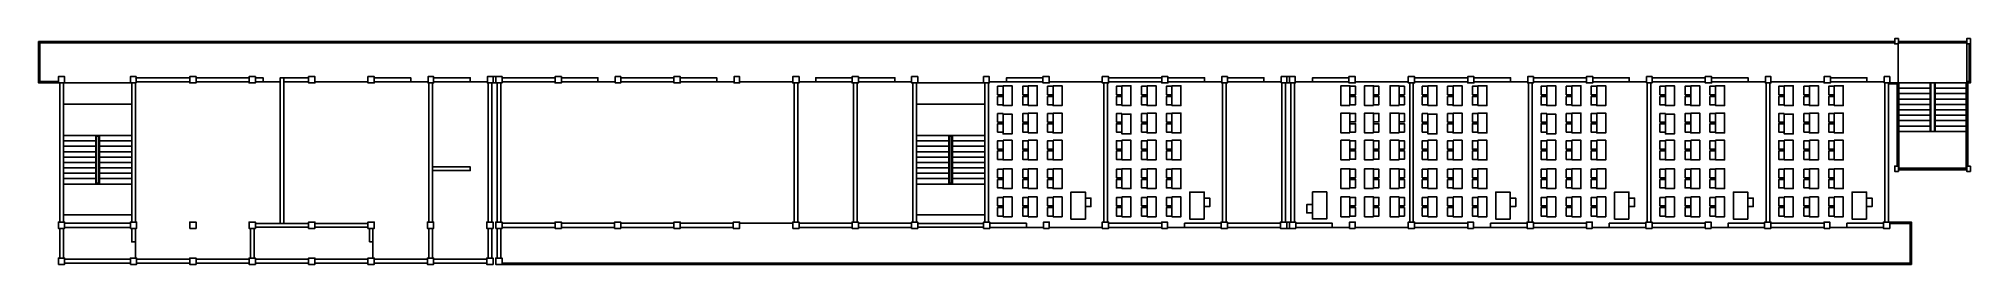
# Model space of a CAD drawing. Extents: x 2747 to 13480, y 1769 to 3026.
import ezdxf

# ---------------------------------------------------------------- set-up
doc = ezdxf.new("R2010")
doc.units = 0
doc.header["$MEASUREMENT"] = 0
doc.layers.get('0').update_dxf_attribs({"linetype": 'CONTINUOUS'})
for name, color, linetype in [('Chair', 142, 'CONTINUOUS'), ('Entrance', 2, 'CONTINUOUS'), ('Furniture', 2, 'CONTINUOUS'), ('Labs', 1, 'CONTINUOUS'), ('Meeting rooms', 1, 'CONTINUOUS'), ('Offices', 1, 'CONTINUOUS'), ('Stairs', 2, 'CONTINUOUS'), ('Toilets', 40, 'CONTINUOUS'), ('Walls', 6, 'CONTINUOUS')]:
    doc.layers.add(name, color=color, linetype=linetype)

# ---------------------------------------------------------------- blocks, each defined once
blk = doc.blocks.new('*X0')
at = {"color": 0}
blk.add_line((-660.12, 653.09), (-660.08, 653.13), dxfattribs=at)

msp = doc.modelspace()

# ---------------------------------------------------------------- linework, layer by layer
at = {"layer": 'Chair'}
for points in [[(8106, 2760), (8075, 2760), (8075, 2713), (8106, 2713)], [(8106, 2656), (8075, 2656), (8075, 2703), (8106, 2703)], [(8246, 2760), (8215, 2760), (8215, 2713), (8246, 2713)], [(8246, 2656), (8215, 2656), (8215, 2703), (8246, 2703)], [(8384, 2760), (8353, 2760), (8353, 2713), (8384, 2713)], [(8384, 2656), (8353, 2656), (8353, 2703), (8384, 2703)], [(8766, 2760), (8735, 2760), (8735, 2713), (8766, 2713)], [(8766, 2656), (8735, 2656), (8735, 2703), (8766, 2703)], [(8906, 2760), (8875, 2760), (8875, 2713), (8906, 2713)], [(8906, 2656), (8875, 2656), (8875, 2703), (8906, 2703)], [(9044, 2760), (9013, 2760), (9013, 2713), (9044, 2713)], [(9044, 2656), (9013, 2656), (9013, 2703), (9044, 2703)], [(10033, 2760), (10064, 2760), (10064, 2713), (10033, 2713)], [(10033, 2657), (10064, 2657), (10064, 2704), (10033, 2704)], [(10164, 2760), (10194, 2760), (10194, 2713), (10164, 2713)], [(10164, 2657), (10194, 2657), (10194, 2704), (10164, 2704)], [(10306, 2760), (10336, 2760), (10336, 2713), (10306, 2713)], [(10306, 2657), (10336, 2657), (10336, 2704), (10306, 2704)], [(10466, 2760), (10435, 2760), (10435, 2713), (10466, 2713)], [(10466, 2656), (10435, 2656), (10435, 2703), (10466, 2703)], [(10606, 2760), (10575, 2760), (10575, 2713), (10606, 2713)], [(10606, 2656), (10575, 2656), (10575, 2703), (10606, 2703)], [(10744, 2760), (10713, 2760), (10713, 2713), (10744, 2713)], [(10744, 2656), (10713, 2656), (10713, 2703), (10744, 2703)], [(11126, 2760), (11095, 2760), (11095, 2713), (11126, 2713)], [(11126, 2656), (11095, 2656), (11095, 2703), (11126, 2703)], [(11266, 2760), (11235, 2760), (11235, 2713), (11266, 2713)], [(11266, 2656), (11235, 2656), (11235, 2703), (11266, 2703)], [(11404, 2760), (11373, 2760), (11373, 2713), (11404, 2713)], [(11404, 2656), (11373, 2656), (11373, 2703), (11404, 2703)], [(11786, 2760), (11755, 2760), (11755, 2713), (11786, 2713)], [(11786, 2656), (11755, 2656), (11755, 2703), (11786, 2703)], [(11926, 2760), (11895, 2760), (11895, 2713), (11926, 2713)], [(11926, 2656), (11895, 2656), (11895, 2703), (11926, 2703)], [(12064, 2760), (12033, 2760), (12033, 2713), (12064, 2713)], [(12064, 2656), (12033, 2656), (12033, 2703), (12064, 2703)], [(12446, 2760), (12415, 2760), (12415, 2713), (12446, 2713)], [(12446, 2656), (12415, 2656), (12415, 2703), (12446, 2703)], [(12586, 2760), (12555, 2760), (12555, 2713), (12586, 2713)], [(12586, 2656), (12555, 2656), (12555, 2703), (12586, 2703)], [(12724, 2760), (12693, 2760), (12693, 2713), (12724, 2713)], [(12724, 2656), (12693, 2656), (12693, 2703), (12724, 2703)], [(8106, 2608), (8075, 2608), (8075, 2561), (8106, 2561)], [(8246, 2608), (8215, 2608), (8215, 2561), (8246, 2561)], [(8384, 2608), (8353, 2608), (8353, 2561), (8384, 2561)], [(8766, 2608), (8735, 2608), (8735, 2561), (8766, 2561)], [(8906, 2608), (8875, 2608), (8875, 2561), (8906, 2561)], [(9044, 2608), (9013, 2608), (9013, 2561), (9044, 2561)], [(10033, 2609), (10064, 2609), (10064, 2562), (10033, 2562)], [(10164, 2609), (10194, 2609), (10194, 2562), (10164, 2562)], [(10306, 2609), (10336, 2609), (10336, 2562), (10306, 2562)], [(10466, 2608), (10435, 2608), (10435, 2561), (10466, 2561)], [(10606, 2608), (10575, 2608), (10575, 2561), (10606, 2561)], [(10744, 2608), (10713, 2608), (10713, 2561), (10744, 2561)], [(11126, 2608), (11095, 2608), (11095, 2561), (11126, 2561)], [(11266, 2608), (11235, 2608), (11235, 2561), (11266, 2561)], [(11404, 2608), (11373, 2608), (11373, 2561), (11404, 2561)], [(11786, 2608), (11755, 2608), (11755, 2561), (11786, 2561)], [(11926, 2608), (11895, 2608), (11895, 2561), (11926, 2561)], [(12064, 2608), (12033, 2608), (12033, 2561), (12064, 2561)], [(12446, 2608), (12415, 2608), (12415, 2561), (12446, 2561)], [(12586, 2608), (12555, 2608), (12555, 2561), (12586, 2561)], [(12724, 2608), (12693, 2608), (12693, 2561), (12724, 2561)], [(8106, 2505), (8075, 2505), (8075, 2552), (8106, 2552)], [(8246, 2505), (8215, 2505), (8215, 2552), (8246, 2552)], [(8384, 2505), (8353, 2505), (8353, 2552), (8384, 2552)], [(8766, 2505), (8735, 2505), (8735, 2552), (8766, 2552)], [(8906, 2505), (8875, 2505), (8875, 2552), (8906, 2552)], [(9044, 2505), (9013, 2505), (9013, 2552), (9044, 2552)], [(10033, 2505), (10064, 2505), (10064, 2552), (10033, 2552)], [(10164, 2505), (10194, 2505), (10194, 2552), (10164, 2552)], [(10306, 2505), (10336, 2505), (10336, 2552), (10306, 2552)], [(10466, 2505), (10435, 2505), (10435, 2552), (10466, 2552)], [(10606, 2505), (10575, 2505), (10575, 2552), (10606, 2552)], [(10744, 2505), (10713, 2505), (10713, 2552), (10744, 2552)], [(11126, 2505), (11095, 2505), (11095, 2552), (11126, 2552)], [(11266, 2505), (11235, 2505), (11235, 2552), (11266, 2552)], [(11404, 2505), (11373, 2505), (11373, 2552), (11404, 2552)], [(11786, 2505), (11755, 2505), (11755, 2552), (11786, 2552)], [(11926, 2505), (11895, 2505), (11895, 2552), (11926, 2552)], [(12064, 2505), (12033, 2505), (12033, 2552), (12064, 2552)], [(12446, 2505), (12415, 2505), (12415, 2552), (12446, 2552)], [(12586, 2505), (12555, 2505), (12555, 2552), (12586, 2552)], [(12724, 2505), (12693, 2505), (12693, 2552), (12724, 2552)], [(8106, 2457), (8075, 2457), (8075, 2410), (8106, 2410)], [(8106, 2353), (8075, 2353), (8075, 2400), (8106, 2400)], [(8246, 2457), (8215, 2457), (8215, 2410), (8246, 2410)], [(8246, 2353), (8215, 2353), (8215, 2400), (8246, 2400)], [(8384, 2457), (8353, 2457), (8353, 2410), (8384, 2410)], [(8384, 2353), (8353, 2353), (8353, 2400), (8384, 2400)], [(8766, 2457), (8735, 2457), (8735, 2410), (8766, 2410)], [(8766, 2353), (8735, 2353), (8735, 2400), (8766, 2400)], [(8906, 2457), (8875, 2457), (8875, 2410), (8906, 2410)], [(8906, 2353), (8875, 2353), (8875, 2400), (8906, 2400)], [(9044, 2457), (9013, 2457), (9013, 2410), (9044, 2410)], [(9044, 2353), (9013, 2353), (9013, 2400), (9044, 2400)], [(10033, 2457), (10064, 2457), (10064, 2410), (10033, 2410)], [(10033, 2354), (10064, 2354), (10064, 2401), (10033, 2401)], [(10164, 2457), (10194, 2457), (10194, 2410), (10164, 2410)], [(10164, 2354), (10194, 2354), (10194, 2401), (10164, 2401)], [(10306, 2457), (10336, 2457), (10336, 2410), (10306, 2410)], [(10306, 2354), (10336, 2354), (10336, 2401), (10306, 2401)], [(10466, 2457), (10435, 2457), (10435, 2410), (10466, 2410)], [(10466, 2353), (10435, 2353), (10435, 2400), (10466, 2400)], [(10606, 2457), (10575, 2457), (10575, 2410), (10606, 2410)], [(10606, 2353), (10575, 2353), (10575, 2400), (10606, 2400)], [(10744, 2457), (10713, 2457), (10713, 2410), (10744, 2410)], [(10744, 2353), (10713, 2353), (10713, 2400), (10744, 2400)], [(11126, 2457), (11095, 2457), (11095, 2410), (11126, 2410)], [(11126, 2353), (11095, 2353), (11095, 2400), (11126, 2400)], [(11266, 2457), (11235, 2457), (11235, 2410), (11266, 2410)], [(11266, 2353), (11235, 2353), (11235, 2400), (11266, 2400)], [(11404, 2457), (11373, 2457), (11373, 2410), (11404, 2410)], [(11404, 2353), (11373, 2353), (11373, 2400), (11404, 2400)], [(11786, 2457), (11755, 2457), (11755, 2410), (11786, 2410)], [(11786, 2353), (11755, 2353), (11755, 2400), (11786, 2400)], [(11926, 2457), (11895, 2457), (11895, 2410), (11926, 2410)], [(11926, 2353), (11895, 2353), (11895, 2400), (11926, 2400)], [(12064, 2457), (12033, 2457), (12033, 2410), (12064, 2410)], [(12064, 2353), (12033, 2353), (12033, 2400), (12064, 2400)], [(12446, 2457), (12415, 2457), (12415, 2410), (12446, 2410)], [(12446, 2353), (12415, 2353), (12415, 2400), (12446, 2400)], [(12586, 2457), (12555, 2457), (12555, 2410), (12586, 2410)], [(12586, 2353), (12555, 2353), (12555, 2400), (12586, 2400)], [(12724, 2457), (12693, 2457), (12693, 2410), (12724, 2410)], [(12724, 2353), (12693, 2353), (12693, 2400), (12724, 2400)], [(8106, 2298), (8075, 2298), (8075, 2251), (8106, 2251)], [(8246, 2298), (8215, 2298), (8215, 2251), (8246, 2251)], [(8384, 2298), (8353, 2298), (8353, 2251), (8384, 2251)], [(8766, 2298), (8735, 2298), (8735, 2251), (8766, 2251)], [(8906, 2298), (8875, 2298), (8875, 2251), (8906, 2251)], [(9044, 2298), (9013, 2298), (9013, 2251), (9044, 2251)], [(10033, 2298), (10064, 2298), (10064, 2251), (10033, 2251)], [(10164, 2298), (10194, 2298), (10194, 2251), (10164, 2251)], [(10306, 2298), (10336, 2298), (10336, 2251), (10306, 2251)], [(10466, 2298), (10435, 2298), (10435, 2251), (10466, 2251)], [(10606, 2298), (10575, 2298), (10575, 2251), (10606, 2251)], [(10744, 2298), (10713, 2298), (10713, 2251), (10744, 2251)], [(11126, 2298), (11095, 2298), (11095, 2251), (11126, 2251)], [(11266, 2298), (11235, 2298), (11235, 2251), (11266, 2251)], [(11404, 2298), (11373, 2298), (11373, 2251), (11404, 2251)], [(11786, 2298), (11755, 2298), (11755, 2251), (11786, 2251)], [(11926, 2298), (11895, 2298), (11895, 2251), (11926, 2251)], [(12064, 2298), (12033, 2298), (12033, 2251), (12064, 2251)], [(12446, 2298), (12415, 2298), (12415, 2251), (12446, 2251)], [(12586, 2298), (12555, 2298), (12555, 2251), (12586, 2251)], [(12724, 2298), (12693, 2298), (12693, 2251), (12724, 2251)], [(8106, 2194), (8075, 2194), (8075, 2241), (8106, 2241)], [(8246, 2194), (8215, 2194), (8215, 2241), (8246, 2241)], [(8384, 2194), (8353, 2194), (8353, 2241), (8384, 2241)], [(8766, 2194), (8735, 2194), (8735, 2241), (8766, 2241)], [(8906, 2194), (8875, 2194), (8875, 2241), (8906, 2241)], [(9044, 2194), (9013, 2194), (9013, 2241), (9044, 2241)], [(10033, 2195), (10064, 2195), (10064, 2242), (10033, 2242)], [(10164, 2195), (10194, 2195), (10194, 2242), (10164, 2242)], [(10306, 2195), (10336, 2195), (10336, 2242), (10306, 2242)], [(10466, 2194), (10435, 2194), (10435, 2241), (10466, 2241)], [(10606, 2194), (10575, 2194), (10575, 2241), (10606, 2241)], [(10744, 2194), (10713, 2194), (10713, 2241), (10744, 2241)], [(11126, 2194), (11095, 2194), (11095, 2241), (11126, 2241)], [(11266, 2194), (11235, 2194), (11235, 2241), (11266, 2241)], [(11404, 2194), (11373, 2194), (11373, 2241), (11404, 2241)], [(11786, 2194), (11755, 2194), (11755, 2241), (11786, 2241)], [(11926, 2194), (11895, 2194), (11895, 2241), (11926, 2241)], [(12064, 2194), (12033, 2194), (12033, 2241), (12064, 2241)], [(12446, 2194), (12415, 2194), (12415, 2241), (12446, 2241)], [(12586, 2194), (12555, 2194), (12555, 2241), (12586, 2241)], [(12724, 2194), (12693, 2194), (12693, 2241), (12724, 2241)], [(8106, 2141), (8075, 2141), (8075, 2094), (8106, 2094)], [(8106, 2038), (8075, 2038), (8075, 2085), (8106, 2085)], [(8246, 2141), (8215, 2141), (8215, 2094), (8246, 2094)], [(8246, 2038), (8215, 2038), (8215, 2085), (8246, 2085)], [(8384, 2141), (8353, 2141), (8353, 2094), (8384, 2094)], [(8384, 2038), (8353, 2038), (8353, 2085), (8384, 2085)], [(8563, 2138), (8594, 2138), (8594, 2091), (8563, 2091)], [(8766, 2141), (8735, 2141), (8735, 2094), (8766, 2094)], [(8766, 2038), (8735, 2038), (8735, 2085), (8766, 2085)], [(8906, 2141), (8875, 2141), (8875, 2094), (8906, 2094)], [(8906, 2038), (8875, 2038), (8875, 2085), (8906, 2085)], [(9044, 2141), (9013, 2141), (9013, 2094), (9044, 2094)], [(9044, 2038), (9013, 2038), (9013, 2085), (9044, 2085)], [(9223, 2138), (9254, 2138), (9254, 2091), (9223, 2091)], [(9824, 2102), (9793, 2102), (9793, 2055), (9824, 2055)], [(10033, 2142), (10064, 2142), (10064, 2095), (10033, 2095)], [(10033, 2038), (10064, 2038), (10064, 2085), (10033, 2085)], [(10164, 2142), (10194, 2142), (10194, 2095), (10164, 2095)], [(10164, 2038), (10194, 2038), (10194, 2085), (10164, 2085)], [(10306, 2142), (10336, 2142), (10336, 2095), (10306, 2095)], [(10306, 2038), (10336, 2038), (10336, 2085), (10306, 2085)], [(10466, 2141), (10435, 2141), (10435, 2094), (10466, 2094)], [(10466, 2038), (10435, 2038), (10435, 2085), (10466, 2085)], [(10606, 2141), (10575, 2141), (10575, 2094), (10606, 2094)], [(10606, 2038), (10575, 2038), (10575, 2085), (10606, 2085)], [(10744, 2141), (10713, 2141), (10713, 2094), (10744, 2094)], [(10744, 2038), (10713, 2038), (10713, 2085), (10744, 2085)], [(10923, 2138), (10954, 2138), (10954, 2091), (10923, 2091)], [(11126, 2141), (11095, 2141), (11095, 2094), (11126, 2094)], [(11126, 2038), (11095, 2038), (11095, 2085), (11126, 2085)], [(11266, 2141), (11235, 2141), (11235, 2094), (11266, 2094)], [(11266, 2038), (11235, 2038), (11235, 2085), (11266, 2085)], [(11404, 2141), (11373, 2141), (11373, 2094), (11404, 2094)], [(11404, 2038), (11373, 2038), (11373, 2085), (11404, 2085)], [(11583, 2138), (11614, 2138), (11614, 2091), (11583, 2091)], [(11786, 2141), (11755, 2141), (11755, 2094), (11786, 2094)], [(11786, 2038), (11755, 2038), (11755, 2085), (11786, 2085)], [(11926, 2141), (11895, 2141), (11895, 2094), (11926, 2094)], [(11926, 2038), (11895, 2038), (11895, 2085), (11926, 2085)], [(12064, 2141), (12033, 2141), (12033, 2094), (12064, 2094)], [(12064, 2038), (12033, 2038), (12033, 2085), (12064, 2085)], [(12243, 2138), (12274, 2138), (12274, 2091), (12243, 2091)], [(12446, 2141), (12415, 2141), (12415, 2094), (12446, 2094)], [(12446, 2038), (12415, 2038), (12415, 2085), (12446, 2085)], [(12586, 2141), (12555, 2141), (12555, 2094), (12586, 2094)], [(12586, 2038), (12555, 2038), (12555, 2085), (12586, 2085)], [(12724, 2141), (12693, 2141), (12693, 2094), (12724, 2094)], [(12724, 2038), (12693, 2038), (12693, 2085), (12724, 2085)], [(12903, 2138), (12934, 2138), (12934, 2091), (12903, 2091)]]:
    msp.add_lwpolyline(points, dxfattribs=at)
msp.add_lwpolyline([(12667, 1969), (12699, 1969), (12699, 2004), (12667, 2004)], close=True, dxfattribs=at)
at = {"layer": 'Entrance'}
for points in [[(13079, 2779), (13460, 2779), (13460, 3002), (13079, 3002)], [(2885, 2779), (3265, 2779), (3265, 2660), (2885, 2660)], [(8005, 2779), (7625, 2779), (7625, 2660), (8005, 2660)]]:
    msp.add_lwpolyline(points, close=True, dxfattribs=at)
at = {"layer": 'Furniture'}
for points in [[(8106, 2763), (8156, 2763), (8156, 2653), (8106, 2653)], [(8246, 2763), (8296, 2763), (8296, 2653), (8246, 2653)], [(8384, 2763), (8434, 2763), (8434, 2653), (8384, 2653)], [(8766, 2763), (8816, 2763), (8816, 2653), (8766, 2653)], [(8906, 2763), (8956, 2763), (8956, 2653), (8906, 2653)], [(9044, 2763), (9094, 2763), (9094, 2653), (9044, 2653)], [(10033, 2653), (9983, 2653), (9983, 2763), (10033, 2763)], [(10164, 2653), (10114, 2653), (10114, 2763), (10164, 2763)], [(10306, 2653), (10256, 2653), (10256, 2763), (10306, 2763)], [(10466, 2763), (10516, 2763), (10516, 2653), (10466, 2653)], [(10606, 2763), (10656, 2763), (10656, 2653), (10606, 2653)], [(10744, 2763), (10794, 2763), (10794, 2653), (10744, 2653)], [(11126, 2763), (11176, 2763), (11176, 2653), (11126, 2653)], [(11266, 2763), (11316, 2763), (11316, 2653), (11266, 2653)], [(11404, 2763), (11454, 2763), (11454, 2653), (11404, 2653)], [(11786, 2763), (11836, 2763), (11836, 2653), (11786, 2653)], [(11926, 2763), (11976, 2763), (11976, 2653), (11926, 2653)], [(12064, 2763), (12114, 2763), (12114, 2653), (12064, 2653)], [(12446, 2763), (12496, 2763), (12496, 2653), (12446, 2653)], [(12586, 2763), (12636, 2763), (12636, 2653), (12586, 2653)], [(12724, 2763), (12774, 2763), (12774, 2653), (12724, 2653)], [(8106, 2605), (8156, 2605), (8156, 2495), (8106, 2495)], [(8246, 2611), (8296, 2611), (8296, 2501), (8246, 2501)], [(8384, 2611), (8434, 2611), (8434, 2501), (8384, 2501)], [(8766, 2605), (8816, 2605), (8816, 2495), (8766, 2495)], [(8906, 2611), (8956, 2611), (8956, 2501), (8906, 2501)], [(9044, 2611), (9094, 2611), (9094, 2501), (9044, 2501)], [(10033, 2501), (9983, 2501), (9983, 2611), (10033, 2611)], [(10164, 2501), (10114, 2501), (10114, 2611), (10164, 2611)], [(10306, 2501), (10256, 2501), (10256, 2611), (10306, 2611)], [(10466, 2605), (10516, 2605), (10516, 2495), (10466, 2495)], [(10606, 2611), (10656, 2611), (10656, 2501), (10606, 2501)], [(10744, 2611), (10794, 2611), (10794, 2501), (10744, 2501)], [(11126, 2605), (11176, 2605), (11176, 2495), (11126, 2495)], [(11266, 2611), (11316, 2611), (11316, 2501), (11266, 2501)], [(11404, 2611), (11454, 2611), (11454, 2501), (11404, 2501)], [(11786, 2605), (11836, 2605), (11836, 2495), (11786, 2495)], [(11926, 2611), (11976, 2611), (11976, 2501), (11926, 2501)], [(12064, 2611), (12114, 2611), (12114, 2501), (12064, 2501)], [(12446, 2605), (12496, 2605), (12496, 2495), (12446, 2495)], [(12586, 2611), (12636, 2611), (12636, 2501), (12586, 2501)], [(12724, 2611), (12774, 2611), (12774, 2501), (12724, 2501)], [(8106, 2460), (8156, 2460), (8156, 2350), (8106, 2350)], [(8246, 2460), (8296, 2460), (8296, 2350), (8246, 2350)], [(8384, 2460), (8434, 2460), (8434, 2350), (8384, 2350)], [(8766, 2460), (8816, 2460), (8816, 2350), (8766, 2350)], [(8906, 2460), (8956, 2460), (8956, 2350), (8906, 2350)], [(9044, 2460), (9094, 2460), (9094, 2350), (9044, 2350)], [(10033, 2350), (9983, 2350), (9983, 2460), (10033, 2460)], [(10164, 2350), (10114, 2350), (10114, 2460), (10164, 2460)], [(10306, 2350), (10256, 2350), (10256, 2460), (10306, 2460)], [(10466, 2460), (10516, 2460), (10516, 2350), (10466, 2350)], [(10606, 2460), (10656, 2460), (10656, 2350), (10606, 2350)], [(10744, 2460), (10794, 2460), (10794, 2350), (10744, 2350)], [(11126, 2460), (11176, 2460), (11176, 2350), (11126, 2350)], [(11266, 2460), (11316, 2460), (11316, 2350), (11266, 2350)], [(11404, 2460), (11454, 2460), (11454, 2350), (11404, 2350)], [(11786, 2460), (11836, 2460), (11836, 2350), (11786, 2350)], [(11926, 2460), (11976, 2460), (11976, 2350), (11926, 2350)], [(12064, 2460), (12114, 2460), (12114, 2350), (12064, 2350)], [(12446, 2460), (12496, 2460), (12496, 2350), (12446, 2350)], [(12586, 2460), (12636, 2460), (12636, 2350), (12586, 2350)], [(12724, 2460), (12774, 2460), (12774, 2350), (12724, 2350)], [(8106, 2301), (8156, 2301), (8156, 2191), (8106, 2191)], [(8246, 2301), (8296, 2301), (8296, 2191), (8246, 2191)], [(8384, 2301), (8434, 2301), (8434, 2191), (8384, 2191)], [(8766, 2301), (8816, 2301), (8816, 2191), (8766, 2191)], [(8906, 2301), (8956, 2301), (8956, 2191), (8906, 2191)], [(9044, 2301), (9094, 2301), (9094, 2191), (9044, 2191)], [(10033, 2191), (9983, 2191), (9983, 2301), (10033, 2301)], [(10164, 2191), (10114, 2191), (10114, 2301), (10164, 2301)], [(10306, 2191), (10256, 2191), (10256, 2301), (10306, 2301)], [(10466, 2301), (10516, 2301), (10516, 2191), (10466, 2191)], [(10606, 2301), (10656, 2301), (10656, 2191), (10606, 2191)], [(10744, 2301), (10794, 2301), (10794, 2191), (10744, 2191)], [(11126, 2301), (11176, 2301), (11176, 2191), (11126, 2191)], [(11266, 2301), (11316, 2301), (11316, 2191), (11266, 2191)], [(11404, 2301), (11454, 2301), (11454, 2191), (11404, 2191)], [(11786, 2301), (11836, 2301), (11836, 2191), (11786, 2191)], [(11926, 2301), (11976, 2301), (11976, 2191), (11926, 2191)], [(12064, 2301), (12114, 2301), (12114, 2191), (12064, 2191)], [(12446, 2301), (12496, 2301), (12496, 2191), (12446, 2191)], [(12586, 2301), (12636, 2301), (12636, 2191), (12586, 2191)], [(12724, 2301), (12774, 2301), (12774, 2191), (12724, 2191)], [(8563, 2021), (8563, 2171), (8483, 2171), (8483, 2021)], [(9223, 2021), (9223, 2171), (9143, 2171), (9143, 2021)], [(9824, 2172), (9824, 2022), (9904, 2022), (9904, 2172)], [(10923, 2021), (10923, 2171), (10843, 2171), (10843, 2021)], [(11583, 2021), (11583, 2171), (11503, 2171), (11503, 2021)], [(12243, 2021), (12243, 2171), (12163, 2171), (12163, 2021)], [(12903, 2021), (12903, 2171), (12823, 2171), (12823, 2021)], [(8106, 2144), (8156, 2144), (8156, 2034), (8106, 2034)], [(8246, 2144), (8296, 2144), (8296, 2034), (8246, 2034)], [(8384, 2144), (8434, 2144), (8434, 2034), (8384, 2034)], [(8766, 2144), (8816, 2144), (8816, 2034), (8766, 2034)], [(8906, 2144), (8956, 2144), (8956, 2034), (8906, 2034)], [(9044, 2144), (9094, 2144), (9094, 2034), (9044, 2034)], [(10033, 2034), (9983, 2034), (9983, 2144), (10033, 2144)], [(10164, 2034), (10114, 2034), (10114, 2144), (10164, 2144)], [(10306, 2034), (10256, 2034), (10256, 2144), (10306, 2144)], [(10466, 2144), (10516, 2144), (10516, 2034), (10466, 2034)], [(10606, 2144), (10656, 2144), (10656, 2034), (10606, 2034)], [(10744, 2144), (10794, 2144), (10794, 2034), (10744, 2034)], [(11126, 2144), (11176, 2144), (11176, 2034), (11126, 2034)], [(11266, 2144), (11316, 2144), (11316, 2034), (11266, 2034)], [(11404, 2144), (11454, 2144), (11454, 2034), (11404, 2034)], [(11786, 2144), (11836, 2144), (11836, 2034), (11786, 2034)], [(11926, 2144), (11976, 2144), (11976, 2034), (11926, 2034)], [(12064, 2144), (12114, 2144), (12114, 2034), (12064, 2034)], [(12446, 2144), (12496, 2144), (12496, 2034), (12446, 2034)], [(12586, 2144), (12636, 2144), (12636, 2034), (12586, 2034)], [(12724, 2144), (12774, 2144), (12774, 2034), (12724, 2034)]]:
    msp.add_lwpolyline(points, close=True, dxfattribs=at)
at = {"layer": 'Labs'}
for points in [[(4090, 1996), (3952, 1996), (3952, 2004), (3917, 2004), (3917, 1969), (3925, 1969), (3925, 1804), (3917, 1804), (3917, 1798), (3622, 1798), (3622, 1804), (3587, 1804), (3587, 1798), (3292, 1798), (3292, 1804), (3285, 1804), (3285, 1894), (3285, 1969), (3292, 1969), (3292, 2004), (3285, 2004), (3285, 2779), (3289, 2779), (3289, 2785), (3587, 2785), (3587, 2779), (3622, 2779), (3622, 2785), (3917, 2785), (3917, 2779), (3952, 2779), (3952, 2785), (3994, 2785), (4090, 2785)], [(4915, 2004), (4907, 2004), (4907, 1969), (4915, 1969), (4915, 1804), (4907, 1804), (4907, 1798), (4612, 1798), (4612, 1804), (4605, 1804), (4605, 1894), (4605, 1969), (4612, 1969), (4612, 2004), (4577, 2004), (4577, 1996), (4282, 1996), (4282, 2004), (4247, 2004), (4247, 1996), (4110, 1996), (4110, 2785), (4247, 2785), (4247, 2779), (4282, 2779), (4282, 2785), (4577, 2785), (4577, 2779), (4612, 2779), (4612, 2785), (4911, 2785), (4911, 2779), (4915, 2779)]]:
    msp.add_lwpolyline(points, close=True, dxfattribs=at)
at = {"layer": 'Meeting rooms'}
for points in [[(8665, 2004), (8657, 2004), (8657, 1975), (8362, 1975), (8362, 2004), (8331, 2004), (8331, 1975), (8235, 1975), (8235, 1998), (8032, 1998), (8032, 2004), (8025, 2004), (8025, 2779), (8029, 2779), (8029, 2785), (8125, 2785), (8327, 2785), (8327, 2779), (8362, 2779), (8362, 2785), (8657, 2785), (8657, 2779), (8665, 2779)], [(9325, 2004), (9317, 2004), (9317, 1998), (9114, 1998), (9114, 1975), (9019, 1975), (9019, 2004), (8987, 2004), (8987, 1998), (8692, 1998), (8692, 2004), (8685, 2004), (8685, 2779), (8692, 2779), (8692, 2785), (8987, 2785), (8987, 2779), (9022, 2779), (9022, 2785), (9321, 2785), (9321, 2779), (9325, 2779)], [(10365, 2004), (10357, 2004), (10357, 1975), (10062, 1975), (10062, 2004), (10031, 2004), (10031, 1975), (9935, 1975), (9935, 1998), (9732, 1998), (9732, 2004), (9725, 2004), (9725, 2779), (9729, 2779), (9729, 2785), (10027, 2785), (10027, 2779), (10062, 2779), (10062, 2785), (10357, 2785), (10357, 2779), (10365, 2779)], [(11025, 2004), (11017, 2004), (11017, 1998), (10814, 1998), (10814, 1975), (10719, 1975), (10719, 2004), (10687, 2004), (10687, 1998), (10392, 1998), (10392, 2004), (10385, 2004), (10385, 2779), (10392, 2779), (10392, 2785), (10687, 2785), (10687, 2779), (10722, 2779), (10722, 2785), (11021, 2785), (11021, 2779), (11025, 2779)], [(11685, 2004), (11677, 2004), (11677, 1998), (11474, 1998), (11474, 1975), (11379, 1975), (11379, 2004), (11347, 2004), (11347, 1998), (11052, 1998), (11052, 2004), (11045, 2004), (11045, 2779), (11052, 2779), (11052, 2785), (11347, 2785), (11347, 2779), (11382, 2779), (11382, 2785), (11681, 2785), (11681, 2779), (11685, 2779)], [(12345, 2004), (12337, 2004), (12337, 1998), (12134, 1998), (12134, 1975), (12039, 1975), (12039, 2004), (12007, 2004), (12007, 1998), (11712, 1998), (11712, 2004), (11705, 2004), (11705, 2779), (11712, 2779), (11712, 2785), (12007, 2785), (12007, 2779), (12042, 2779), (12042, 2785), (12341, 2785), (12341, 2779), (12345, 2779)], [(13005, 2004), (12997, 2004), (12997, 1998), (12794, 1998), (12794, 1975), (12699, 1975), (12699, 2004), (12667, 2004), (12667, 1998), (12372, 1998), (12372, 2004), (12365, 2004), (12365, 2779), (12372, 2779), (12372, 2785), (12667, 2785), (12667, 2779), (12702, 2779), (12702, 2785), (13001, 2785), (13001, 2779), (13005, 2779)]]:
    msp.add_lwpolyline(points, close=True, dxfattribs=at)
at = {"layer": 'Offices'}
for points in [[(5245, 2004), (5237, 2004), (5237, 1969), (5245, 1969), (5245, 1804), (5237, 1804), (5237, 1798), (4942, 1798), (4942, 1804), (4935, 1804), (4935, 1969), (4942, 1969), (4942, 2004), (4935, 2004), (4935, 2291), (5145, 2291), (5145, 2311), (4935, 2311), (4935, 2779), (4942, 2779), (4942, 2785), (5145, 2785), (5241, 2785), (5241, 2779), (5245, 2779)], [(6945, 2004), (6937, 2004), (6937, 1998), (6642, 1998), (6642, 2004), (6607, 2004), (6607, 1998), (6312, 1998), (6312, 2004), (6277, 2004), (6277, 1998), (5982, 1998), (5982, 2004), (5947, 2004), (5947, 1998), (5652, 1998), (5652, 2004), (5617, 2004), (5617, 1998), (5322, 1998), (5322, 2004), (5315, 2004), (5315, 2779), (5322, 2779), (5322, 2785), (5617, 2785), (5617, 2779), (5652, 2779), (5652, 2785), (5855, 2785), (5951, 2785), (5951, 2779), (5982, 2779), (5982, 2785), (6277, 2785), (6277, 2779), (6312, 2779), (6312, 2785), (6515, 2785), (6611, 2785), (6611, 2779), (6642, 2779), (6642, 2785), (6937, 2785), (6937, 2779), (6945, 2779)], [(9655, 2004), (9647, 2004), (9647, 1998), (9352, 1998), (9352, 2004), (9345, 2004), (9345, 2779), (9352, 2779), (9352, 2785), (9555, 2785), (9651, 2785), (9651, 2779), (9655, 2779)]]:
    msp.add_lwpolyline(points, close=True, dxfattribs=at)
at = {"layer": 'Stairs'}
for p, q in [((13079, 2316), (13079, 2779)), ((13079, 2749), (13260, 2749)), ((13079, 2719), (13260, 2719)), ((13079, 2689), (13260, 2689)), ((13083, 2509), (13083, 2779)), ((13083, 2305), (13083, 2779)), ((13256, 2779), (13256, 2509)), ((13260, 2779), (13260, 2509)), ((13280, 2779), (13280, 2509)), ((13280, 2749), (13461, 2749)), ((13280, 2719), (13461, 2719)), ((13280, 2689), (13461, 2689)), ((13284, 2779), (13284, 2509)), ((13457, 2779), (13457, 2305)), ((13461, 2779), (13461, 2316)), ((13079, 2659), (13260, 2659)), ((13079, 2629), (13260, 2629)), ((13079, 2599), (13260, 2599)), ((13280, 2659), (13461, 2659)), ((13280, 2629), (13461, 2629)), ((13280, 2599), (13461, 2599)), ((2885, 2486), (3065, 2486)), ((3065, 2216), (3065, 2486)), ((3085, 2486), (3065, 2486)), ((3085, 2482), (3065, 2482)), ((3069, 2216), (3069, 2486)), ((3081, 2216), (3081, 2486)), ((3085, 2486), (3265, 2486)), ((3085, 2216), (3085, 2486)), ((7625, 2486), (7805, 2486)), ((7805, 2216), (7805, 2486)), ((7825, 2486), (7805, 2486)), ((7825, 2482), (7805, 2482)), ((7809, 2216), (7809, 2486)), ((7821, 2216), (7821, 2486)), ((7825, 2216), (7825, 2486)), ((7825, 2486), (8005, 2486)), ((13079, 2569), (13260, 2569)), ((13079, 2539), (13260, 2539)), ((13079, 2509), (13461, 2509)), ((13280, 2569), (13461, 2569)), ((13280, 2539), (13461, 2539)), ((2885, 2456), (3065, 2456)), ((2885, 2426), (3065, 2426)), ((2885, 2396), (3065, 2396)), ((2885, 2366), (3065, 2366)), ((3085, 2456), (3265, 2456)), ((3085, 2426), (3265, 2426)), ((3085, 2396), (3265, 2396)), ((3085, 2366), (3265, 2366)), ((7625, 2456), (7805, 2456)), ((7625, 2426), (7805, 2426)), ((7625, 2396), (7805, 2396)), ((7625, 2366), (7805, 2366)), ((7825, 2456), (8005, 2456)), ((7825, 2426), (8005, 2426)), ((7825, 2396), (8005, 2396)), ((7825, 2366), (8005, 2366)), ((2885, 2336), (3065, 2336)), ((2885, 2306), (3065, 2306)), ((2885, 2276), (3065, 2276)), ((3085, 2336), (3265, 2336)), ((3085, 2306), (3265, 2306)), ((3085, 2276), (3265, 2276)), ((7625, 2336), (7805, 2336)), ((7625, 2306), (7805, 2306)), ((7625, 2276), (7805, 2276)), ((7825, 2336), (8005, 2336)), ((7825, 2306), (8005, 2306)), ((7825, 2276), (8005, 2276)), ((13080, 2305), (13457, 2305)), ((13080, 2301), (13460, 2301)), ((2885, 2246), (3065, 2246)), ((2885, 2216), (3065, 2216)), ((3065, 2220), (3085, 2220)), ((3065, 2216), (3085, 2216)), ((3085, 2246), (3265, 2246)), ((3085, 2216), (3265, 2216)), ((7625, 2246), (7805, 2246)), ((7625, 2216), (7805, 2216)), ((7805, 2220), (7825, 2220)), ((7805, 2216), (7825, 2216)), ((7825, 2246), (8005, 2246)), ((7825, 2216), (8005, 2216))]:
    msp.add_line(p, q, dxfattribs=at)
for points in [[(2885, 2044), (3265, 2044), (3265, 2660), (2885, 2660)], [(7625, 2044), (8005, 2044), (8005, 2660), (7625, 2660)]]:
    msp.add_lwpolyline(points, close=True, dxfattribs=at)
at = {"layer": 'Toilets'}
for points in [[(7267, 2785), (6972, 2785), (6972, 2779), (6965, 2779), (6965, 2004), (6972, 2004), (6972, 1998), (7267, 1998), (7267, 2004), (7275, 2004), (7275, 2779), (7267, 2779)], [(7302, 2785), (7597, 2785), (7597, 2779), (7605, 2779), (7605, 2004), (7597, 2004), (7597, 1998), (7302, 1998), (7302, 2004), (7295, 2004), (7295, 2779), (7302, 2779)]]:
    msp.add_lwpolyline(points, close=True, dxfattribs=at)
at = {"layer": 'Walls'}
for points in [[(2754, 2786), (2747, 2786), (2747, 3009), (2754, 3009)], [(2754, 3009), (13060, 3009), (13060, 3002), (2754, 3002)], [(13080, 3026), (13060, 3026), (13060, 2996), (13080, 2996)], [(13080, 3009), (13460, 3009), (13460, 3002), (13080, 3002)], [(13460, 2996), (13480, 2996), (13480, 3026), (13460, 3026)], [(13480, 2996), (13473, 2996), (13473, 2786), (13480, 2786)], [(2857, 2779), (2892, 2779), (2892, 2814), (2857, 2814)], [(3257, 2779), (3289, 2779), (3289, 2814), (3257, 2814)], [(3587, 2779), (3622, 2779), (3622, 2814), (3587, 2814)], [(3917, 2779), (3952, 2779), (3952, 2814), (3917, 2814)], [(4110, 2808), (4090, 2808), (4090, 1996), (4110, 1996)], [(4247, 2779), (4282, 2779), (4282, 2814), (4247, 2814)], [(4577, 2779), (4612, 2779), (4612, 2814), (4577, 2814)], [(4911, 2779), (4942, 2779), (4942, 2814), (4911, 2814)], [(5241, 2779), (5272, 2779), (5272, 2814), (5241, 2814)], [(5272, 2779), (5287, 2779), (5287, 2814), (5272, 2814)], [(5287, 2779), (5322, 2779), (5322, 2814), (5287, 2814)], [(5617, 2779), (5652, 2779), (5652, 2814), (5617, 2814)], [(5951, 2779), (5982, 2779), (5982, 2814), (5951, 2814)], [(6277, 2779), (6312, 2779), (6312, 2814), (6277, 2814)], [(6611, 2779), (6642, 2779), (6642, 2814), (6611, 2814)], [(6937, 2779), (6972, 2779), (6972, 2814), (6937, 2814)], [(7267, 2779), (7302, 2779), (7302, 2814), (7267, 2814)], [(7597, 2779), (7632, 2779), (7632, 2814), (7597, 2814)], [(7597, 2779), (7632, 2779), (7632, 2814), (7597, 2814)], [(7997, 2779), (8029, 2779), (8029, 2814), (7997, 2814)], [(8327, 2779), (8362, 2779), (8362, 2814), (8327, 2814)], [(8657, 2779), (8692, 2779), (8692, 2814), (8657, 2814)], [(8987, 2779), (9022, 2779), (9022, 2814), (8987, 2814)], [(9321, 2779), (9352, 2779), (9352, 2814), (9321, 2814)], [(9697, 2779), (9682, 2779), (9682, 2814), (9697, 2814)], [(10027, 2779), (10062, 2779), (10062, 2814), (10027, 2814)], [(10357, 2779), (10392, 2779), (10392, 2814), (10357, 2814)], [(10687, 2779), (10722, 2779), (10722, 2814), (10687, 2814)], [(11021, 2779), (11052, 2779), (11052, 2814), (11021, 2814)], [(11347, 2779), (11382, 2779), (11382, 2814), (11347, 2814)], [(11681, 2779), (11712, 2779), (11712, 2814), (11681, 2814)], [(12007, 2779), (12042, 2779), (12042, 2814), (12007, 2814)], [(12667, 2779), (12702, 2779), (12702, 2814), (12667, 2814)], [(2857, 2786), (2747, 2786), (2747, 2779), (2857, 2779)], [(2885, 2779), (2865, 2779), (2865, 2004), (2885, 2004)], [(3285, 2004), (3265, 2004), (3265, 2779), (3285, 2779)], [(4935, 2004), (4915, 2004), (4915, 2779), (4935, 2779)], [(5265, 2004), (5245, 2004), (5245, 2779), (5265, 2779)], [(5315, 2779), (5295, 2779), (5295, 2004), (5315, 2004)], [(6965, 2004), (6945, 2004), (6945, 2779), (6965, 2779)], [(7295, 2004), (7275, 2004), (7275, 2779), (7295, 2779)], [(7605, 2004), (7625, 2004), (7625, 2779), (7605, 2779)], [(8025, 2779), (8005, 2779), (8005, 2004), (8025, 2004)], [(8685, 2004), (8665, 2004), (8665, 2779), (8685, 2779)], [(9345, 2004), (9325, 2004), (9325, 2779), (9345, 2779)], [(9655, 2004), (9675, 2004), (9675, 2779), (9655, 2779)], [(9725, 2004), (9705, 2004), (9705, 2779), (9725, 2779)], [(10385, 2004), (10365, 2004), (10365, 2779), (10385, 2779)], [(11045, 2004), (11025, 2004), (11025, 2779), (11045, 2779)], [(11705, 2004), (11685, 2004), (11685, 2779), (11705, 2779)], [(12365, 2004), (12345, 2004), (12345, 2779), (12365, 2779)], [(13025, 2004), (13005, 2004), (13005, 2779), (13025, 2779)], [(13074, 2779), (13025, 2779), (13025, 2774), (13074, 2774)], [(13079, 2779), (13074, 2779), (13074, 2316), (13079, 2316)], [(13480, 2786), (13461, 2786), (13461, 2779), (13480, 2779)], [(13461, 2316), (13466, 2316), (13466, 2779), (13461, 2779)], [(5145, 2311), (4935, 2311), (4935, 2291), (5145, 2291)], [(13080, 2316), (13060, 2316), (13060, 2286), (13080, 2286)], [(13080, 2301), (13460, 2301), (13460, 2296), (13080, 2296)], [(13480, 2316), (13460, 2316), (13460, 2286), (13480, 2286)], [(2857, 1969), (2892, 1969), (2892, 2004), (2857, 2004)], [(2885, 1969), (2865, 1969), (2865, 1804), (2885, 1804)], [(2892, 1998), (3257, 1998), (3257, 1975), (2892, 1975)], [(3257, 1969), (3292, 1969), (3292, 2004), (3257, 2004)], [(3285, 1894), (3265, 1894), (3265, 1969), (3285, 1969)], [(3587, 1969), (3622, 1969), (3622, 2004), (3587, 2004)], [(3917, 1969), (3952, 1969), (3952, 2004), (3917, 2004)], [(3925, 1804), (3945, 1804), (3945, 1969), (3925, 1969)], [(4247, 1996), (3952, 1996), (3952, 1976), (4247, 1976)], [(4247, 1969), (4282, 1969), (4282, 2004), (4247, 2004)], [(4577, 1976), (4282, 1976), (4282, 1996), (4577, 1996)], [(4577, 1969), (4612, 1969), (4612, 2004), (4577, 2004)], [(4585, 1894), (4605, 1894), (4605, 1969), (4585, 1969)], [(4907, 1969), (4942, 1969), (4942, 2004), (4907, 2004)], [(4935, 1969), (4915, 1969), (4915, 1804), (4935, 1804)], [(5237, 1969), (5272, 1969), (5272, 2004), (5237, 2004)], [(5265, 1804), (5245, 1804), (5245, 1969), (5265, 1969)], [(5287, 1969), (5322, 1969), (5322, 2004), (5287, 2004)], [(5315, 1969), (5295, 1969), (5295, 1804), (5315, 1804)], [(5617, 1969), (5652, 1969), (5652, 2004), (5617, 2004)], [(5617, 1969), (5652, 1969), (5652, 2004), (5617, 2004)], [(5947, 1969), (5982, 1969), (5982, 2004), (5947, 2004)], [(6277, 1969), (6312, 1969), (6312, 2004), (6277, 2004)], [(6607, 1969), (6642, 1969), (6642, 2004), (6607, 2004)], [(6937, 1969), (6972, 1969), (6972, 2004), (6937, 2004)], [(7267, 1969), (7302, 1969), (7302, 2004), (7267, 2004)], [(7267, 1969), (7302, 1969), (7302, 2004), (7267, 2004)], [(7597, 1969), (7632, 1969), (7632, 2004), (7597, 2004)], [(7997, 1996), (7632, 1996), (7632, 1976), (7997, 1976)], [(7997, 1969), (8032, 1969), (8032, 2004), (7997, 2004)], [(7997, 1969), (8032, 1969), (8032, 2004), (7997, 2004)], [(8657, 1969), (8692, 1969), (8692, 2004), (8657, 2004)], [(8657, 1969), (8692, 1969), (8692, 2004), (8657, 2004)], [(8987, 1969), (9019, 1969), (9019, 2004), (8987, 2004)], [(9317, 1969), (9352, 1969), (9352, 2004), (9317, 2004)], [(9317, 1969), (9352, 1969), (9352, 2004), (9317, 2004)], [(9647, 1969), (9682, 1969), (9682, 2004), (9647, 2004)], [(9647, 1969), (9682, 1969), (9682, 2004), (9647, 2004)], [(9697, 1969), (9682, 1969), (9682, 2004), (9697, 2004)], [(9697, 1969), (9732, 1969), (9732, 2004), (9697, 2004)], [(10357, 1969), (10392, 1969), (10392, 2004), (10357, 2004)], [(10687, 1969), (10719, 1969), (10719, 2004), (10687, 2004)], [(11017, 1969), (11052, 1969), (11052, 2004), (11017, 2004)], [(11347, 1969), (11379, 1969), (11379, 2004), (11347, 2004)], [(11677, 1969), (11712, 1969), (11712, 2004), (11677, 2004)], [(12007, 1969), (12039, 1969), (12039, 2004), (12007, 2004)], [(12337, 1969), (12372, 1969), (12372, 2004), (12337, 2004)], [(12667, 1975), (12372, 1975), (12372, 1998), (12667, 1998)], [(12997, 1969), (13032, 1969), (13032, 2004), (12997, 2004)], [(13152, 1997), (13032, 1997), (13032, 2004), (13152, 2004)], [(13152, 1776), (13145, 1776), (13145, 1997), (13152, 1997)], [(2857, 1769), (2892, 1769), (2892, 1804), (2857, 1804)], [(2892, 1798), (3257, 1798), (3257, 1775), (2892, 1775)], [(3257, 1769), (3292, 1769), (3292, 1804), (3257, 1804)], [(3587, 1769), (3622, 1769), (3622, 1804), (3587, 1804)], [(3917, 1769), (3952, 1769), (3952, 1804), (3917, 1804)], [(3917, 1769), (3952, 1769), (3952, 1804), (3917, 1804)], [(4247, 1769), (4282, 1769), (4282, 1804), (4247, 1804)], [(4282, 1798), (4577, 1798), (4577, 1775), (4282, 1775)], [(4577, 1769), (4612, 1769), (4612, 1804), (4577, 1804)], [(4907, 1769), (4942, 1769), (4942, 1804), (4907, 1804)], [(5237, 1769), (5272, 1769), (5272, 1804), (5237, 1804)], [(5287, 1769), (5322, 1769), (5322, 1804), (5287, 1804)], [(13152, 1769), (5322, 1769), (5322, 1776), (13152, 1776)]]:
    msp.add_lwpolyline(points, close=True, dxfattribs=at)
for points in [[(3257, 2779), (3289, 2779), (3289, 2785), (3587, 2785), (3587, 2779), (3622, 2779), (3622, 2785), (3917, 2785), (3917, 2779), (3952, 2779), (3952, 2785), (3994, 2785), (3994, 2808), (3952, 2808), (3952, 2814), (3917, 2814), (3917, 2808), (3622, 2808), (3622, 2814), (3587, 2814), (3587, 2808), (3289, 2808), (3289, 2814), (3257, 2814), (3257, 2779)], [(4110, 2785), (4110, 2808), (4247, 2808), (4247, 2814), (4282, 2814), (4282, 2779), (4247, 2779), (4247, 2785), (4110, 2785)], [(4577, 2779), (4577, 2814), (4612, 2814), (4612, 2808), (4815, 2808), (4815, 2785), (4612, 2785), (4612, 2779), (4577, 2779)], [(4911, 2779), (4911, 2814), (4942, 2814), (4942, 2808), (5145, 2808), (5145, 2785), (4942, 2785), (4942, 2779), (4911, 2779)], [(5287, 2779), (5287, 2814), (5322, 2814), (5322, 2808), (5617, 2808), (5617, 2814), (5652, 2814), (5652, 2808), (5855, 2808), (5855, 2785), (5652, 2785), (5652, 2779), (5617, 2779), (5617, 2785), (5322, 2785), (5322, 2779), (5287, 2779)], [(5951, 2779), (5951, 2814), (5982, 2814), (5982, 2808), (6277, 2808), (6277, 2814), (6295, 2814), (6312, 2814), (6312, 2808), (6515, 2808), (6515, 2785), (6312, 2785), (6312, 2779), (6277, 2779), (6277, 2785), (5982, 2785), (5982, 2779), (5951, 2779)], [(6611, 2779), (6611, 2814), (6642, 2814), (6642, 2779), (6611, 2779)], [(6937, 2779), (6937, 2814), (6972, 2814), (6972, 2779), (6937, 2779)], [(7065, 2785), (7065, 2808), (7267, 2808), (7267, 2814), (7302, 2814), (7302, 2808), (7505, 2808), (7505, 2785), (7302, 2785), (7302, 2779), (7267, 2779), (7267, 2785), (7065, 2785)], [(7597, 2779), (7597, 2814), (7632, 2814), (7632, 2779), (7597, 2779)], [(7997, 2779), (7997, 2814), (8029, 2814), (8029, 2779), (7997, 2779)], [(8125, 2785), (8125, 2808), (8327, 2808), (8327, 2814), (8362, 2814), (8362, 2779), (8327, 2779), (8327, 2785), (8125, 2785)], [(8657, 2779), (8657, 2814), (8692, 2814), (8692, 2808), (8987, 2808), (8987, 2814), (9022, 2814), (9022, 2808), (9225, 2808), (9225, 2785), (9022, 2785), (9022, 2779), (8987, 2779), (8987, 2785), (8692, 2785), (8692, 2779), (8657, 2779)], [(9321, 2779), (9321, 2814), (9352, 2814), (9352, 2808), (9555, 2808), (9555, 2785), (9352, 2785), (9352, 2779), (9321, 2779)], [(9651, 2779), (9651, 2814), (9682, 2814), (9682, 2779), (9651, 2779)], [(9697, 2779), (9697, 2814), (9729, 2814), (9729, 2779), (9697, 2779)], [(9825, 2785), (9825, 2808), (10027, 2808), (10027, 2814), (10062, 2814), (10062, 2779), (10027, 2779), (10027, 2785), (9825, 2785)], [(10357, 2779), (10357, 2814), (10392, 2814), (10392, 2808), (10687, 2808), (10687, 2814), (10722, 2814), (10722, 2808), (10925, 2808), (10925, 2785), (10722, 2785), (10722, 2779), (10687, 2779), (10687, 2785), (10392, 2785), (10392, 2779), (10357, 2779)], [(11021, 2779), (11021, 2814), (11052, 2814), (11052, 2808), (11347, 2808), (11347, 2814), (11382, 2814), (11382, 2808), (11585, 2808), (11585, 2785), (11382, 2785), (11382, 2779), (11347, 2779), (11347, 2785), (11052, 2785), (11052, 2779), (11021, 2779)], [(11681, 2779), (11681, 2814), (11712, 2814), (11712, 2808), (12007, 2808), (12007, 2814), (12042, 2814), (12042, 2808), (12245, 2808), (12245, 2785), (12042, 2785), (12042, 2779), (12007, 2779), (12007, 2785), (11712, 2785), (11712, 2779), (11681, 2779)], [(12341, 2779), (12341, 2814), (12372, 2814), (12372, 2779), (12341, 2779)], [(12667, 2779), (12667, 2814), (12702, 2814), (12702, 2808), (12905, 2808), (12905, 2785), (12702, 2785), (12702, 2779), (12667, 2779)], [(13001, 2779), (13001, 2814), (13032, 2814), (13032, 2779), (13001, 2779)], [(2892, 1969), (2892, 2004), (2857, 2004), (2857, 1969), (2892, 1969)], [(5287, 1969), (5287, 2004), (5322, 2004), (5322, 1998), (5617, 1998), (5617, 2004), (5652, 2004), (5652, 1998), (5947, 1998), (5947, 2004), (5982, 2004), (5982, 1998), (6277, 1998), (6277, 2004), (6312, 2004), (6312, 1998), (6607, 1998), (6607, 2004), (6642, 2004), (6642, 1969), (6607, 1969), (6607, 1975), (6312, 1975), (6312, 1969), (6277, 1969), (6277, 1975), (5982, 1975), (5982, 1969), (5947, 1969), (5947, 1975), (5652, 1975), (5652, 1969), (5617, 1969), (5617, 1975), (5322, 1975), (5322, 1969), (5287, 1969)], [(6937, 1969), (6937, 2004), (6972, 2004), (6972, 1998), (7267, 1998), (7267, 2004), (7302, 2004), (7302, 1998), (7597, 1998), (7597, 2004), (7632, 2004), (7632, 1969), (7597, 1969), (7597, 1975), (7302, 1975), (7302, 1969), (7267, 1969), (7267, 1975), (6972, 1975), (6972, 1969), (6937, 1969)], [(7997, 1969), (7997, 2004), (8032, 2004), (8032, 1998), (8235, 1998), (8235, 1975), (8032, 1975), (8032, 1969), (7997, 1969)], [(8362, 1969), (8362, 2004), (8331, 2004), (8331, 1969), (8362, 1969)], [(8657, 1969), (8657, 2004), (8692, 2004), (8692, 1998), (8987, 1998), (8987, 2004), (9019, 2004), (9019, 1969), (8987, 1969), (8987, 1975), (8692, 1975), (8692, 1969), (8657, 1969)], [(9114, 1975), (9114, 1998), (9317, 1998), (9317, 2004), (9352, 2004), (9352, 1998), (9647, 1998), (9647, 2004), (9682, 2004), (9682, 1969), (9647, 1969), (9647, 1975), (9352, 1975), (9352, 1969), (9317, 1969), (9317, 1975), (9114, 1975)], [(9697, 1969), (9697, 2004), (9732, 2004), (9732, 1998), (9935, 1998), (9935, 1975), (9732, 1975), (9732, 1969), (9697, 1969)], [(10062, 1969), (10062, 2004), (10031, 2004), (10031, 1969), (10062, 1969)], [(10357, 1969), (10357, 2004), (10392, 2004), (10392, 1998), (10687, 1998), (10687, 2004), (10719, 2004), (10719, 1969), (10687, 1969), (10687, 1975), (10392, 1975), (10392, 1969), (10357, 1969)], [(10814, 1975), (10814, 1998), (11017, 1998), (11017, 2004), (11052, 2004), (11052, 1998), (11347, 1998), (11347, 2004), (11379, 2004), (11379, 1969), (11347, 1969), (11347, 1975), (11052, 1975), (11052, 1969), (11017, 1969), (11017, 1975), (10814, 1975)], [(11474, 1975), (11474, 1998), (11677, 1998), (11677, 2004), (11712, 2004), (11712, 1998), (12007, 1998), (12007, 2004), (12039, 2004), (12039, 1969), (12007, 1969), (12007, 1975), (11712, 1975), (11712, 1969), (11677, 1969), (11677, 1975), (11474, 1975)], [(12134, 1975), (12134, 1998), (12337, 1998), (12337, 2004), (12372, 2004), (12372, 1969), (12337, 1969), (12337, 1975), (12134, 1975)], [(12699, 1969), (12699, 2004), (12667, 2004), (12667, 1969), (12699, 1969)], [(12794, 1975), (12794, 1998), (12997, 1998), (12997, 2004), (13032, 2004), (13032, 1969), (12997, 1969), (12997, 1975), (12794, 1975)], [(3257, 1769), (3257, 1804), (3292, 1804), (3292, 1798), (3587, 1798), (3587, 1804), (3622, 1804), (3622, 1798), (3917, 1798), (3917, 1804), (3952, 1804), (3952, 1798), (4247, 1798), (4247, 1804), (4282, 1804), (4282, 1798), (4282, 1769), (4247, 1769), (4247, 1775), (3952, 1775), (3952, 1769), (3917, 1769), (3917, 1775), (3622, 1775), (3622, 1769), (3587, 1769), (3587, 1775), (3292, 1775), (3292, 1769), (3257, 1769)], [(4577, 1769), (4577, 1804), (4612, 1804), (4612, 1798), (4907, 1798), (4907, 1804), (4942, 1804), (4942, 1798), (5237, 1798), (5237, 1804), (5272, 1804), (5272, 1769), (5237, 1769), (5237, 1775), (4942, 1775), (4942, 1769), (4907, 1769), (4907, 1775), (4612, 1775), (4612, 1769), (4577, 1769)], [(5322, 1769), (5322, 1804), (5287, 1804), (5287, 1769), (5322, 1769)]]:
    msp.add_lwpolyline(points, dxfattribs=at)

# ---------------------------------------------------------------- block references
at = {"layer": 'Walls', "linetype": 'Continuous', "xscale": -100, "yscale": 100, "zscale": 100, "rotation": 180}
msp.add_blockref('*X0', (69297, 68116), dxfattribs=at)

doc.saveas('drawing.dxf')
